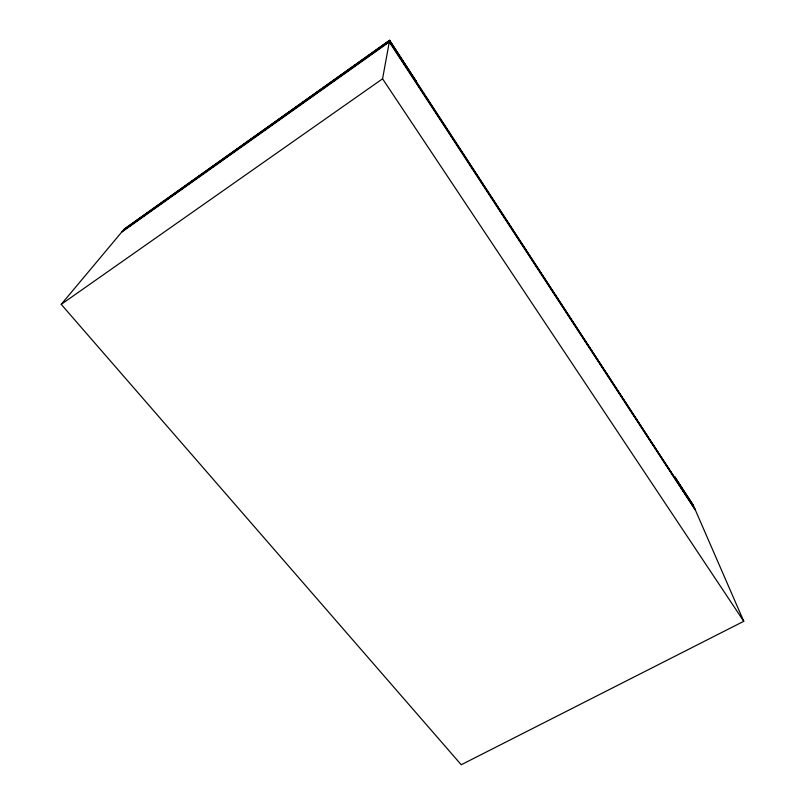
<?xml version="1.0" encoding="UTF-8"?>
<svg xmlns="http://www.w3.org/2000/svg" width="805" height="805" viewBox="0 0 805 805"><rect width="100%" height="100%" fill="white"/><g stroke="black" fill="none" stroke-linecap="round" stroke-linejoin="round"><path stroke-width="1.21" d="M743.77 621.299L694.635 508.358L389.439 41.186L122.803 230.783L61.23 304.36L461.235 764.75L743.77 621.299L382.566 78.809L389.61 40.25L124.101 229.234L389.56 40.542L416.316 81.496L389.61 40.25M122.903 230.663L389.55 40.602L694.554 508.156M122.692 230.914L389.409 41.377L694.725 508.559M121.716 232.092L389.298 41.971L695.53 510.4M61.23 304.36L382.566 78.809M693.186 505.007L674.671 476.671L693.578 505.912L693.186 505.007"/></g></svg>
